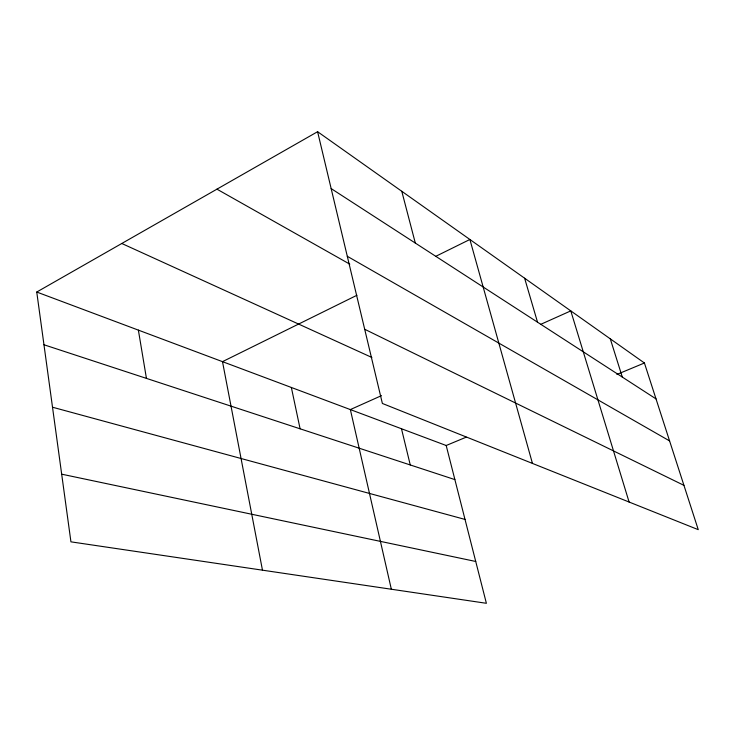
<?xml version="1.0" encoding="UTF-8"?>
<svg xmlns="http://www.w3.org/2000/svg" width="735" height="735" viewBox="0 0 735 735"><rect width="100%" height="100%" fill="white"/><g stroke="black" fill="none" stroke-linecap="round" stroke-linejoin="round"><path stroke-width="1.1" d="M36.75 292.034L446.191 445.502L486.386 603.297L70.937 541.842L36.75 292.034L317.594 131.703L644.42 362.998L698.25 529.659L382.384 403.46L317.594 131.703M356.934 295.259L222.494 361.648L262.469 570.176M435.965 256.23L469.885 239.481L532.452 463.417M381.511 395.632L350.356 409.579L391.342 589.24M540.592 324.411L570.792 310.887L629.096 502.033M446.191 445.502L466.201 437.169M616.904 374.446L644.42 362.998M61.676 474.176L475.738 561.476M52.516 407.218L465.025 519.424M43.971 344.761L454.873 479.597M121.789 243.487L371.882 357.467M364.698 329.271L683.945 485.357M216.944 189.161L349.786 264.15M347.297 256.285L669.585 440.917M331.154 188.583L656.015 398.903M610.28 338.826L622.315 377.083M524.615 278.207L537.524 322.187M401.779 191.275L415.312 243.064M401.475 428.735L410.259 464.952M291.354 387.464L300.1 428.808M138.373 330.125L146.44 378.387"/></g></svg>
